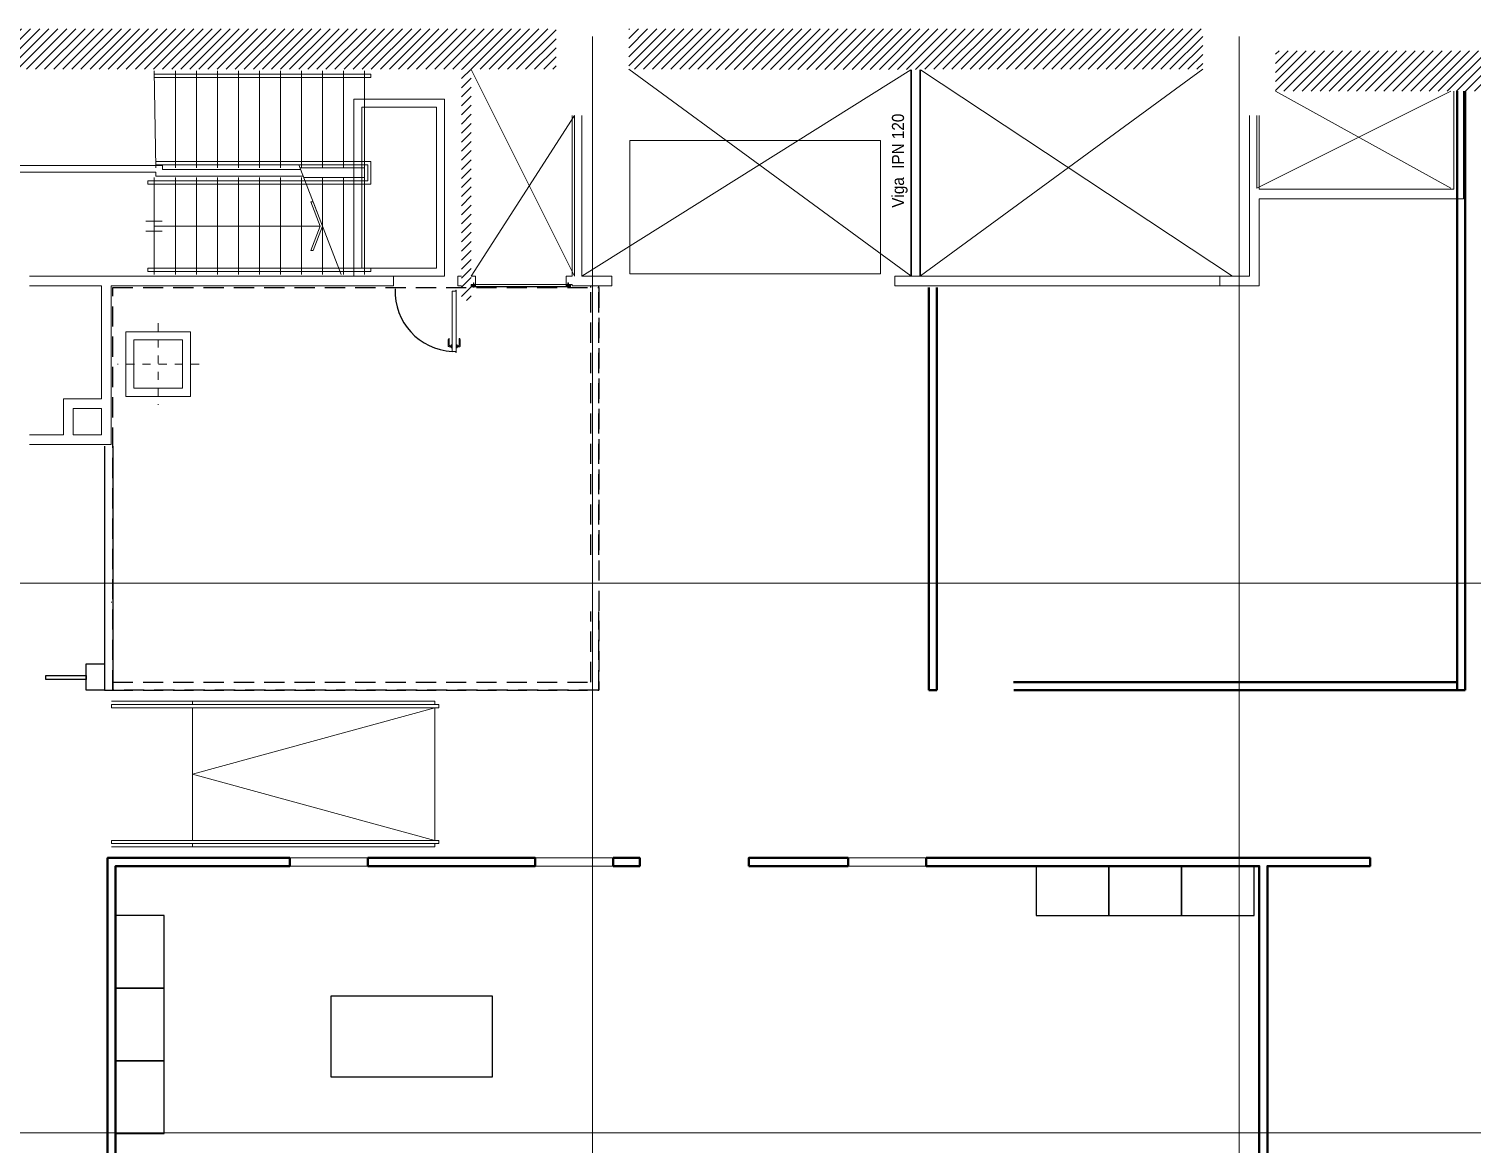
# Model space of a CAD drawing. Header units: millimetres. Extents: x 17 to 116.9, y 117.8 to 149.1.
# Drawn here: x 29.68 to 47.54, y 132.61 to 146.41 of the extents above; entities that cross this region are included whole.
import ezdxf

# ---------------------------------------------------------------- set-up
doc = ezdxf.new("R2010")
doc.units = ezdxf.units.MM
for name, pattern in [('HIDDEN', [9.525, 6.35, -3.175]), ('IRI-OCASA-Layout R 9$0$HIDDEN', [0.375, 0.25, -0.125]), ('OCASA_TODAS_r08$0$DASHED', [0.75, 0.5, -0.25])]:
    doc.linetypes.add(name, pattern=pattern)
for name, color, linetype, lineweight in [('Auxiliares', 252, 'Continuous', 15), ('Durlock', 252, 'Continuous', 50), ('OCASA_TODAS_r08$0$BARANDAS', 252, 'Continuous', 20), ('OCASA_TODAS_r08$0$CARP-BARRIDO', 252, 'Continuous', 15), ('OCASA_TODAS_r08$0$CARP-HERRAJES', 252, 'Continuous', 15), ('OCASA_TODAS_r08$0$CARP-HOJA', 252, 'Continuous', 20), ('OCASA_TODAS_r08$0$CARPINTERIA', 252, 'Continuous', 15), ('OCASA_TODAS_r08$0$CGC ARM 0.09', 252, 'Continuous', 15), ('OCASA_TODAS_r08$0$CGC VIGAS', 252, 'HIDDEN', 15), ('OCASA_TODAS_r08$0$ESCALERA', 252, 'Continuous', 20), ('OCASA_TODAS_r08$0$HACH MURO', 252, 'Continuous', 15), ('OCASA_TODAS_r08$0$HERRERIA', 252, 'Continuous', 20), ('OCASA_TODAS_r08$0$Instalacion Sanitaria', 252, 'Continuous', 15), ('OCASA_TODAS_r08$0$MURO CERAMICO DE 8', 252, 'Continuous', 20), ('OCASA_TODAS_r08$0$MURO LADRILLO COMUN', 252, 'Continuous', 20), ('OCASA_TODAS_r08$0$PASES ASCENSORES', 252, 'Continuous', 15), ('OCASA_TODAS_r08$0$VEREDA', 251, 'Continuous', 15)]:
    doc.layers.add(name, color=color, linetype=linetype, lineweight=lineweight)
for name, color, linetype in [('IRI-OCASA-Layout R 9$0$OCA_Durlock', 252, 'Continuous'), ('IRI-OCASA-Layout R 9$0$OCA_Mobiliario', 252, 'Continuous'), ('IRI-OCASA-Layout R 9$0$OCA_Rejas', 252, 'IRI-OCASA-Layout R 9$0$HIDDEN')]:
    doc.layers.add(name, color=color, linetype=linetype)
doc.styles.add('OCASA_TODAS_r08$0$CGC .15', font='arial.ttf', dxfattribs={"width": 0.9, "height": 0.15})

# ---------------------------------------------------------------- blocks, each defined once
blk = doc.blocks.new('OCASA_TODAS_r08$0$P11 16')
at = {"layer": 'OCASA_TODAS_r08$0$CARP-BARRIDO', "lineweight": -3}
blk.add_arc((-21.187629, -20.880021), 0.73998, 177.340874, 267.231307, dxfattribs=at)
at = {"layer": 'OCASA_TODAS_r08$0$CARP-HERRAJES'}
for p, q in [((-21.272373, -21.552202), (-21.272373, -21.470202)), ((-21.261373, -21.460202), (-21.262373, -21.460202)), ((-21.235373, -21.562202), (-21.262373, -21.562202)), ((-21.258373, -21.543202), (-21.258373, -21.463202)), ((-21.235373, -21.548202), (-21.253373, -21.548202)), ((-21.235373, -21.570127), (-21.235373, -21.541127)), ((-21.232373, -21.538127), (-21.223373, -21.538127)), ((-21.223373, -21.573127), (-21.232373, -21.573127)), ((-21.164373, -21.538127), (-21.173373, -21.538127)), ((-21.173373, -21.573127), (-21.164373, -21.573127)), ((-21.161373, -21.570127), (-21.161373, -21.541127)), ((-21.161373, -21.548202), (-21.143373, -21.548202)), ((-21.161373, -21.562202), (-21.134373, -21.562202)), ((-21.138373, -21.543202), (-21.138373, -21.463202)), ((-21.135373, -21.460202), (-21.134373, -21.460202)), ((-21.124373, -21.552202), (-21.124373, -21.470202))]:
    blk.add_line(p, q, dxfattribs=at)
for centre, radius, start, end in [((-21.262373, -21.470202), 0.01, 90, 180), ((-21.262373, -21.552202), 0.01, 180, 270), ((-21.261373, -21.463202), 0.003, 0, 90), ((-21.253373, -21.543202), 0.005, 180, 270), ((-21.232373, -21.541127), 0.003, 90, 180), ((-21.232373, -21.570127), 0.003, 180, 270), ((-21.164373, -21.541127), 0.003, 0, 90), ((-21.164373, -21.570127), 0.003, 270, 0), ((-21.143373, -21.543202), 0.005, 270, 0), ((-21.135373, -21.463202), 0.003, 90, 180), ((-21.134373, -21.470202), 0.01, 0, 90), ((-21.134373, -21.552202), 0.01, 270, 0)]:
    blk.add_arc(centre, radius, start, end, dxfattribs=at)
at = {"layer": 'OCASA_TODAS_r08$0$CARP-HOJA'}
for p, q in [((-21.223373, -21.619137), (-21.223373, -20.874137)), ((-21.223373, -20.874137), (-21.178373, -20.874137)), ((-21.222173, -21.032444), (-21.222173, -20.875337)), ((-21.222173, -20.875337), (-21.177173, -20.875337)), ((-21.178373, -20.874137), (-21.178373, -20.861637)), ((-21.177173, -20.861637), (-21.177173, -20.875337)), ((-21.174573, -21.017444), (-21.174573, -20.861637)), ((-21.173373, -21.631637), (-21.173373, -20.861637)), ((-21.222173, -21.617937), (-21.222173, -21.032444)), ((-21.174573, -21.631637), (-21.174573, -21.017444)), ((-21.178373, -21.619137), (-21.223373, -21.619137)), ((-21.177173, -21.617937), (-21.222173, -21.617937)), ((-21.178373, -21.619137), (-21.178373, -21.631637)), ((-21.177173, -21.617937), (-21.177173, -21.631637))]:
    blk.add_line(p, q, dxfattribs=at)
for centre, radius, start, end in [((-21.175873, -20.861637), 0.0025, 0, 180), ((-21.175873, -20.861637), 0.0013, 0, 180), ((-21.175873, -21.631637), 0.0025, 180, 0), ((-21.175873, -21.631637), 0.0013, 180, 0)]:
    blk.add_arc(centre, radius, start, end, dxfattribs=at)
blk = doc.blocks.new('OCASA_TODAS_r08$0$A$C5F90754B')
at = {"layer": 'OCASA_TODAS_r08$0$Instalacion Sanitaria', "linetype": 'OCASA_TODAS_r08$0$DASHED', "lineweight": -2}
for p, q in [((0, 504.9186), (0, -504.9186)), ((-504.9186, 0), (504.9186, 0))]:
    blk.add_line(p, q, dxfattribs=at)
at = {"layer": 'OCASA_TODAS_r08$0$Instalacion Sanitaria', "linetype": 'Continuous'}
blk.add_lwpolyline([(-400, -400), (400, -400), (400, 400), (-400, 400)], close=True, dxfattribs=at)
blk.add_lwpolyline([(-300, -300), (300, -300), (300, 300), (-300, 300), (-300, -300)], dxfattribs=at)

msp = doc.modelspace()

# ---------------------------------------------------------------- hatches: boundary and pattern name
at = {"layer": 'OCASA_TODAS_r08$0$HACH MURO'}
h = msp.add_hatch(dxfattribs=at)
h.set_pattern_fill('ANSI31', color=256, scale=0.025, style=0)
h.set_pattern_definition([(45, (40.34924, 146.163074), (-0.0561266, 0.0561266), [])])
h.paths.add_polyline_path([(44.207, 146.409), (38.747, 146.409), (38.747, 145.908), (44.207, 145.909)])
h.paths.add_polyline_path([(38.747, 146.409), (37.107, 146.409), (37.107, 145.909), (38.747, 145.908)])
h.paths.add_polyline_path([(36.207, 146.409), (29.007, 146.409), (29.007, 145.909), (36.207, 145.909)])
h.paths.add_polyline_path([(20.407, 146.143), (20.057, 146.143), (20.057, 146.038), (20.407, 146.038)])
h.paths.add_polyline_path([(20.057, 146.143), (19.707, 146.143), (19.707, 146.038), (20.057, 146.038)])
h.paths.add_polyline_path([(19.707, 146.143), (19.007, 146.143), (19.007, 145.643), (19.707, 145.643)])
h.paths.add_polyline_path([(45.107, 146.138), (52.207, 146.138), (52.207, 145.638), (45.107, 145.638)])
h.paths.add_polyline_path([(20.407, 145.643), (28.307, 145.643), (28.307, 146.143), (20.407, 146.143)])
h.paths.add_polyline_path([(53.107, 146.138), (60.207, 146.138), (60.207, 145.638), (53.107, 145.638)])
h.paths.add_polyline_path([(61.107, 146.138), (68.207, 146.138), (68.207, 145.638), (61.107, 145.638)])
h = msp.add_hatch(dxfattribs=at)
h.set_pattern_fill('ANSI31', color=256, scale=0.025, angle=360, style=0)
h.set_pattern_definition([(45, (880.066934, 284.30133), (-0.056126601, 0.056126601), [])])
h.paths.add_polyline_path([(35.157, 145.908), (35.037, 145.908), (35.037, 143.049), (35.157, 143.049)])

# ---------------------------------------------------------------- linework, layer by layer
at = {"layer": 'Auxiliares'}
for p, q in [((36.657, 146.314), (36.657, 143.208)), ((44.657, 146.314), (44.657, 118.451)), ((36.657, 143.208), (36.657, 118.451)), ((17, 139.551), (106.443, 139.551)), ((108.91, 132.751), (17, 132.751))]:
    msp.add_line(p, q, dxfattribs=at)
at = {"layer": 'Durlock'}
for p, q in [((47.354, 138.226, 0), (47.354, 145.639, 0)), ((47.454, 138.226, 0), (47.454, 145.639, 0)), ((40.817, 138.226, 0), (40.817, 143.208)), ((40.917, 138.226, 0), (40.917, 143.208)), ((40.817, 138.226), (40.917, 138.226)), ((41.866, 138.326), (47.354, 138.326)), ((41.871, 138.226), (47.454, 138.226))]:
    msp.add_line(p, q, dxfattribs=at)
for points in [[(32.915, 136.151), (30.658, 136.151), (30.658, 125.601), (36.307, 125.601), (36.307, 125.701), (30.758, 125.701), (30.758, 136.051), (32.915, 136.051), (32.915, 136.151)], [(33.879, 136.151), (33.879, 136.051), (35.95, 136.051), (35.95, 136.151), (33.879, 136.151)], [(36.914, 136.151), (36.914, 136.051), (37.242, 136.051), (37.242, 136.151), (36.914, 136.151)], [(38.592, 136.051), (38.592, 136.151), (39.82, 136.151), (39.82, 136.051), (38.592, 136.051)], [(40.784, 136.151), (40.784, 136.051), (44.907, 136.051), (44.907, 123.947), (45.007, 123.947), (45.007, 136.051), (46.277, 136.051), (46.277, 136.151), (40.784, 136.151)]]:
    msp.add_lwpolyline(points, dxfattribs=at)
at = {"layer": 'IRI-OCASA-Layout R 9$0$OCA_Durlock'}
for p, q in [((30.622, 141.248), (30.622, 138.326)), ((30.722, 141.248), (30.722, 138.226)), ((30.622, 138.326), (30.622, 138.326)), ((30.622, 138.326), (30.622, 138.226)), ((30.622, 138.226), (30.722, 138.226)), ((30.658, 125.601), (30.658, 136.151)), ((33.879, 136.151), (33.879, 136.051)), ((32.639, 136.051), (32.639, 136.051))]:
    msp.add_line(p, q, dxfattribs=at)
at = {"layer": 'IRI-OCASA-Layout R 9$0$OCA_Mobiliario'}
for points in [[(30.392, 138.408), (30.392, 138.358), (29.894, 138.358), (29.894, 138.408)], [(43.045, 136.041), (42.145, 136.041), (42.145, 135.441), (43.045, 135.441)], [(43.945, 136.041), (43.045, 136.041), (43.045, 135.441), (43.945, 135.441)], [(44.845, 136.041), (43.945, 136.041), (43.945, 135.441), (44.845, 135.441)], [(30.758, 135.441), (30.758, 134.541), (31.358, 134.541), (31.358, 135.441)], [(30.758, 134.541), (30.758, 133.641), (31.358, 133.641), (31.358, 134.541)], [(35.422, 134.441), (33.422, 134.441), (33.422, 133.441), (35.422, 133.441)], [(30.758, 133.641), (30.758, 132.741), (31.358, 132.741), (31.358, 133.641)]]:
    msp.add_lwpolyline(points, close=True, dxfattribs=at)
at = {"layer": 'IRI-OCASA-Layout R 9$0$OCA_Mobiliario', "color": 251}
msp.add_lwpolyline([(30.622, 138.226), (30.392, 138.226), (30.392, 138.553), (30.622, 138.553)], close=True, dxfattribs=at)
at = {"layer": 'IRI-OCASA-Layout R 9$0$OCA_Rejas'}
for p, q in [((36.637, 143.208), (36.637, 143.228)), ((36.637, 139.901), (36.637, 143.208)), ((36.737, 143.208), (36.737, 143.228)), ((36.737, 139.901), (36.737, 143.208)), ((36.637, 138.326), (36.637, 139.201)), ((36.737, 138.226), (36.737, 139.201)), ((30.722, 138.326), (36.637, 138.326)), ((30.722, 138.226), (36.737, 138.226))]:
    msp.add_line(p, q, dxfattribs=at)
msp.add_lwpolyline([(36.737, 143.208), (36.737, 138.226), (30.722, 138.226), (30.722, 143.208), (36.737, 143.208)], dxfattribs=at)
at = {"layer": 'OCASA_TODAS_r08$0$BARANDAS', "elevation": 0}
for points in [[(30.708, 138.049), (34.758, 138.049), (34.758, 138.009), (30.708, 138.009)], [(30.708, 136.329), (34.758, 136.329), (34.758, 136.369), (30.708, 136.369)]]:
    msp.add_lwpolyline(points, close=True, dxfattribs=at)
at = {"layer": 'OCASA_TODAS_r08$0$CARP-HERRAJES', "elevation": 0}
for points in [[(35.17, 143.218), (35.205, 143.218), (35.205, 143.223), (35.17, 143.223)], [(35.18, 143.213), (35.195, 143.213), (35.195, 143.218), (35.18, 143.218)], [(36.339, 143.218), (36.374, 143.218), (36.374, 143.223), (36.339, 143.223)], [(36.349, 143.213), (36.364, 143.213), (36.364, 143.218), (36.349, 143.218)]]:
    msp.add_lwpolyline(points, close=True, dxfattribs=at)
for points in [[(35.191, 143.248), (35.191, 143.268), (35.184, 143.268), (35.184, 143.248)], [(35.184, 143.243), (35.184, 143.228), (35.191, 143.228), (35.191, 143.243)], [(36.361, 143.248), (36.361, 143.268), (36.353, 143.268), (36.353, 143.248)], [(36.353, 143.243), (36.353, 143.228), (36.361, 143.228), (36.361, 143.243)]]:
    msp.add_lwpolyline(points, dxfattribs=at)
at = {"layer": 'OCASA_TODAS_r08$0$CARPINTERIA'}
msp.add_line((30.703, 139.317), (30.71, 139.317), dxfattribs=at)
at = {"layer": 'OCASA_TODAS_r08$0$CARPINTERIA', "elevation": 0}
for points in [[(35.162, 143.223), (35.212, 143.223), (35.212, 143.248), (35.162, 143.248)], [(35.167, 143.228), (35.207, 143.228), (35.207, 143.243), (35.167, 143.243)], [(36.332, 143.223), (36.382, 143.223), (36.382, 143.248), (36.332, 143.248)], [(36.337, 143.228), (36.377, 143.228), (36.377, 143.243), (36.337, 143.243)]]:
    msp.add_lwpolyline(points, close=True, dxfattribs=at)
at = {"layer": 'OCASA_TODAS_r08$0$CARPINTERIA'}
for points in [[(32.915, 136.151), (33.879, 136.151)], [(35.95, 136.151), (36.914, 136.151)], [(39.82, 136.151), (40.784, 136.151)], [(32.915, 136.051), (33.879, 136.051)], [(35.95, 136.051), (36.914, 136.051)], [(39.82, 136.051), (40.784, 136.051)]]:
    msp.add_lwpolyline(points, dxfattribs=at)
at = {"layer": 'OCASA_TODAS_r08$0$CGC ARM 0.09'}
for p, q in [((40.606, 145.904), (40.606, 143.353)), ((40.708, 145.904), (40.708, 143.353))]:
    msp.add_line(p, q, dxfattribs=at)
at = {"layer": 'OCASA_TODAS_r08$0$CGC ARM 0.09', "elevation": 0}
for points in [[(40.597, 145.904), (40.597, 143.353)], [(40.717, 143.353), (40.717, 145.904)]]:
    msp.add_lwpolyline(points, dxfattribs=at)
at = {"layer": 'OCASA_TODAS_r08$0$ESCALERA'}
msp.add_line((33.287, 143.968), (31.237, 143.968), dxfattribs=at)
at = {"layer": 'OCASA_TODAS_r08$0$ESCALERA', "elevation": 0}
for points in [[(31.257, 144.688), (31.237, 145.888)], [(31.497, 144.688), (31.497, 145.888)], [(31.757, 144.688), (31.757, 145.888)], [(32.017, 144.688), (32.017, 145.888)], [(32.277, 144.688), (32.277, 145.888)], [(32.537, 144.688), (32.537, 145.888)], [(32.797, 144.688), (32.797, 145.888)], [(33.057, 144.688), (33.057, 145.888)], [(33.317, 144.688), (33.317, 145.888)], [(33.577, 144.688), (33.577, 145.888)], [(33.837, 143.368), (33.837, 145.888)], [(31.237, 145.808), (33.917, 145.808), (33.917, 145.848), (31.237, 145.848)], [(33.117, 144.488), (33.917, 144.488), (33.917, 144.768), (31.257, 144.768)], [(31.257, 144.728), (33.877, 144.728), (33.877, 144.528), (33.102, 144.528)], [(33.025, 144.728), (33.548, 143.368)], [(33.04, 144.688), (33.837, 144.688), (33.837, 144.568), (33.086, 144.568)], [(33.102, 144.528), (31.157, 144.528), (31.157, 144.488), (33.117, 144.488)], [(31.237, 143.368), (31.237, 144.568)], [(31.497, 143.368), (31.497, 144.568)], [(31.757, 143.368), (31.757, 144.568)], [(32.017, 143.368), (32.017, 144.568)], [(32.277, 143.368), (32.277, 144.568)], [(32.537, 143.368), (32.537, 144.568)], [(32.797, 143.368), (32.797, 144.568)], [(33.057, 143.368), (33.057, 144.568)], [(33.317, 143.968), (33.317, 144.568)], [(33.577, 143.368), (33.577, 144.568)], [(31.134, 144.028), (31.334, 144.028)], [(33.317, 143.368), (33.317, 143.968)], [(31.134, 143.908), (31.334, 143.908)], [(33.517, 143.448), (31.157, 143.448), (31.157, 143.408), (33.533, 143.408)], [(33.517, 143.448), (33.917, 143.448), (33.917, 143.408), (33.533, 143.408)]]:
    msp.add_lwpolyline(points, dxfattribs=at)
msp.add_lwpolyline([(33.287, 143.968), (33.173, 143.668), (33.203, 143.668), (33.317, 143.968), (33.203, 144.268), (33.173, 144.268)], close=True, dxfattribs=at)
at = {"layer": 'OCASA_TODAS_r08$0$HERRERIA', "elevation": 0}
msp.add_lwpolyline([(35.157, 143.248), (35.162, 143.248), (35.162, 143.223), (36.382, 143.223), (36.382, 143.248), (36.387, 143.248), (36.387, 143.218), (35.157, 143.218), (35.157, 143.248)], dxfattribs=at)
msp.add_lwpolyline([(35.162, 143.223), (36.382, 143.223), (36.382, 143.248), (35.162, 143.248)], close=True, dxfattribs=at)
at = {"layer": 'OCASA_TODAS_r08$0$Instalacion Sanitaria', "elevation": 0}
for points in [[(34.826, 145.539), (34.826, 143.35), (33.706, 143.35), (33.706, 145.539)], [(34.726, 145.439), (34.726, 143.45), (33.806, 143.45), (33.806, 145.439)]]:
    msp.add_lwpolyline(points, close=True, dxfattribs=at)
at = {"layer": 'OCASA_TODAS_r08$0$MURO CERAMICO DE 8', "elevation": 0}
for points in [[(33.048, 144.668), (31.337, 144.668), (31.337, 144.718), (28.427, 144.718)], [(33.078, 144.588), (31.257, 144.588), (31.257, 144.638), (28.427, 144.638)]]:
    msp.add_lwpolyline(points, dxfattribs=at)
at = {"layer": 'OCASA_TODAS_r08$0$MURO LADRILLO COMUN'}
msp.add_line((44.907, 145.339), (44.907, 144.438), dxfattribs=at)
at = {"layer": 'OCASA_TODAS_r08$0$MURO LADRILLO COMUN', "elevation": 0}
for points in [[(44.787, 145.339), (44.787, 143.348), (44.417, 143.348), (44.417, 143.228), (44.907, 143.228), (44.907, 144.307), (47.434, 144.307), (47.434, 145.639)], [(47.314, 145.639), (47.314, 144.427), (44.907, 144.427), (44.907, 145.339)], [(36.407, 145.338), (36.407, 143.348), (36.332, 143.348), (36.332, 143.248), (36.407, 143.248), (36.407, 143.228), (36.897, 143.228), (36.897, 143.348), (36.527, 143.348), (36.527, 145.338)], [(29.694, 143.348), (34.195, 143.348), (34.195, 143.228), (30.702, 143.228), (30.702, 141.268), (29.694, 141.268)], [(29.694, 143.228), (30.582, 143.228), (30.582, 141.833), (30.112, 141.833), (30.112, 141.388), (29.694, 141.388)], [(35.037, 143.228), (34.992, 143.228), (34.992, 143.348), (35.037, 143.348)], [(35.157, 143.348), (35.212, 143.348), (35.212, 143.248), (35.157, 143.248)], [(36.332, 143.348), (36.332, 143.248), (36.407, 143.248), (36.407, 143.228), (36.472, 143.228)], [(30.582, 141.713), (30.582, 141.388), (30.232, 141.388), (30.232, 141.713), (30.582, 141.713)]]:
    msp.add_lwpolyline(points, dxfattribs=at)
msp.add_lwpolyline([(40.397, 143.228), (44.417, 143.228), (44.417, 143.348), (40.397, 143.348)], close=True, dxfattribs=at)
at = {"layer": 'OCASA_TODAS_r08$0$PASES ASCENSORES'}
for p, q in [((35.157, 145.908), (36.437, 143.348)), ((40.597, 145.904), (36.527, 143.348)), ((40.597, 143.353), (37.107, 145.909)), ((40.717, 143.353), (44.207, 145.909)), ((40.717, 145.904), (44.577, 143.348)), ((44.877, 144.438), (47.277, 145.638, 0)), ((45.107, 145.638), (47.277, 144.438, 0)), ((35.157, 143.348), (36.437, 145.338))]:
    msp.add_line(p, q, dxfattribs=at)
at = {"layer": 'OCASA_TODAS_r08$0$PASES ASCENSORES', "elevation": 0}
for points in [[(36.437, 145.338), (36.437, 143.348)], [(44.877, 145.338), (44.877, 144.438)]]:
    msp.add_lwpolyline(points, dxfattribs=at)
msp.add_lwpolyline([(40.221, 145.028), (37.121, 145.028), (37.121, 143.378), (40.221, 143.378)], close=True, dxfattribs=at)
at = {"layer": 'OCASA_TODAS_r08$0$VEREDA'}
for p, q in [((30.708, 138.089), (34.708, 138.089)), ((31.708, 138.089), (31.708, 138.049)), ((31.708, 138.089), (31.708, 138.049)), ((34.708, 138.089), (34.708, 138.049)), ((34.708, 138.089), (34.708, 138.049)), ((31.708, 138.009), (31.708, 136.369)), ((31.708, 137.189), (34.708, 138.009)), ((34.708, 138.009), (34.708, 136.369)), ((34.708, 136.369), (31.708, 137.189)), ((30.708, 136.289), (34.708, 136.289)), ((31.708, 136.329), (31.708, 136.289)), ((31.708, 136.329), (31.708, 136.289)), ((34.708, 136.329), (34.708, 136.289)), ((34.708, 136.329), (34.708, 136.289))]:
    msp.add_line(p, q, dxfattribs=at)

# ---------------------------------------------------------------- block references
at = {"layer": 'OCASA_TODAS_r08$0$CARPINTERIA'}
msp.add_blockref('OCASA_TODAS_r08$0$P11 16', (56.145, 164.037, 0), dxfattribs=at)
at = {"layer": 'OCASA_TODAS_r08$0$Instalacion Sanitaria', "xscale": 0.001, "yscale": 0.001, "zscale": 0.001, "rotation": 270}
msp.add_blockref('OCASA_TODAS_r08$0$A$C5F90754B', (31.285, 142.262, 0), dxfattribs=at)

# ---------------------------------------------------------------- texts
at = {"layer": 'OCASA_TODAS_r08$0$CGC VIGAS', "insert": (40.362, 143.753, 0), "char_height": 0.15, "attachment_point": 1, "rotation": 90, "style": 'OCASA_TODAS_r08$0$CGC .15'}
msp.add_mtext_dynamic_manual_height_columns('\\pxqc;Viga  IPN 120', width=2.04984, gutter_width=0.15, heights=[0], dxfattribs=at)

doc.saveas('drawing.dxf')
